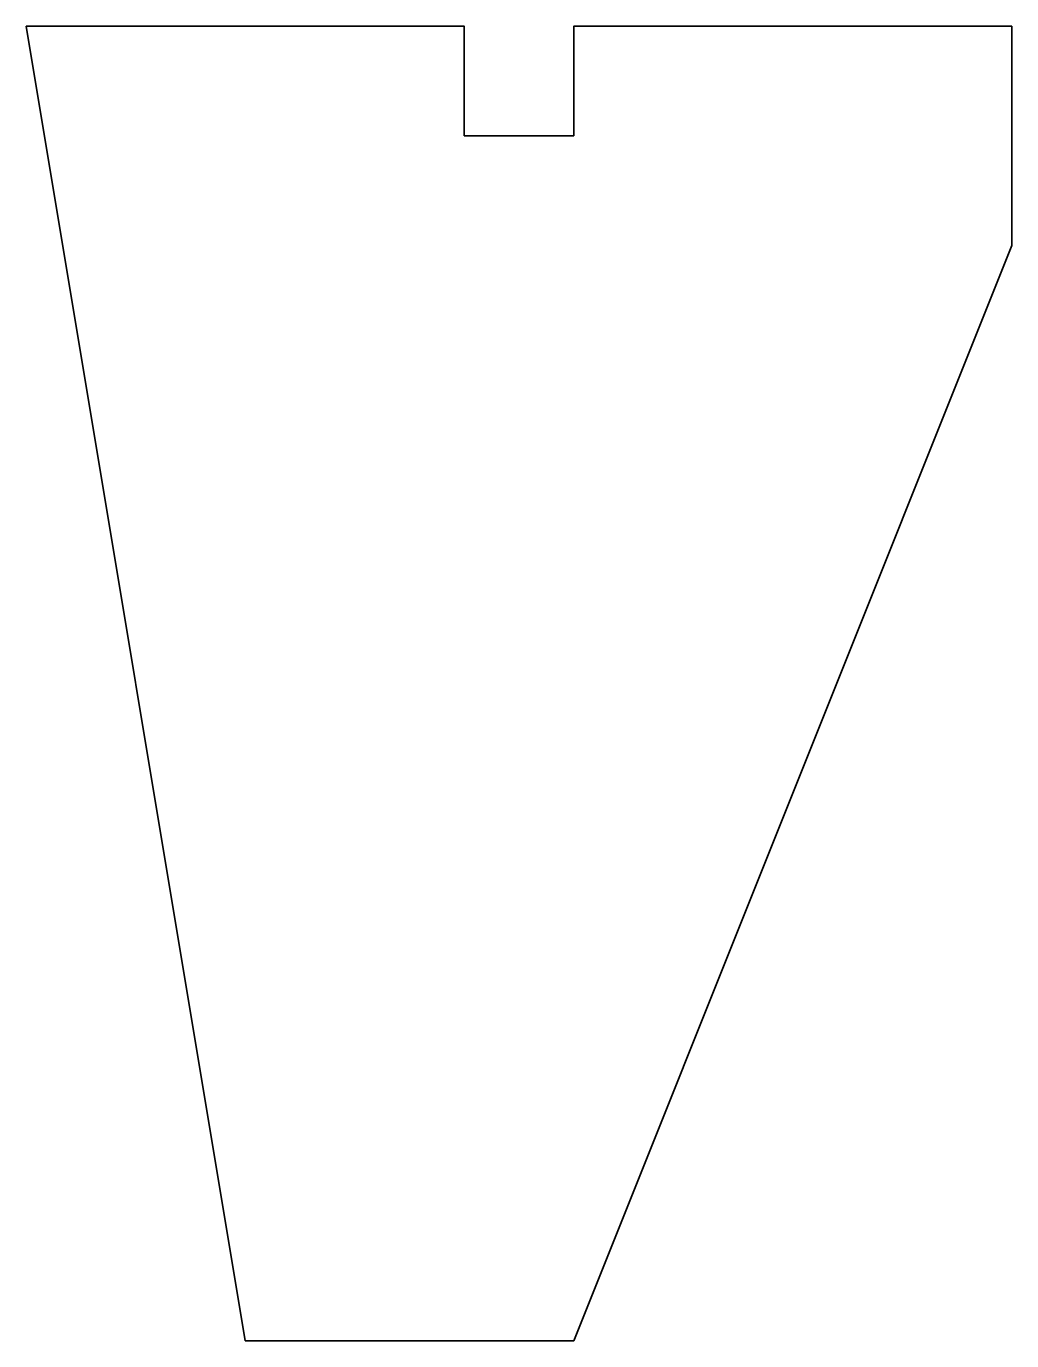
# Model space of a CAD drawing. Extents: x 0 to 162, y -216 to 0.
import ezdxf

# ---------------------------------------------------------------- set-up
doc = ezdxf.new("R2010")
doc.units = 0
doc.linetypes.add('Solid', pattern=[0])

msp = doc.modelspace()

# ---------------------------------------------------------------- linework, layer by layer
at = {"color": 40, "linetype": 'Solid', "lineweight": 35}
msp.add_lwpolyline([(36, -216), (0, 0), (72, 0), (72, -18), (90, -18), (90, 0), (162, 0), (162, -36), (90, -216), (36, -216)], close=True, dxfattribs=at)

doc.saveas('drawing.dxf')
